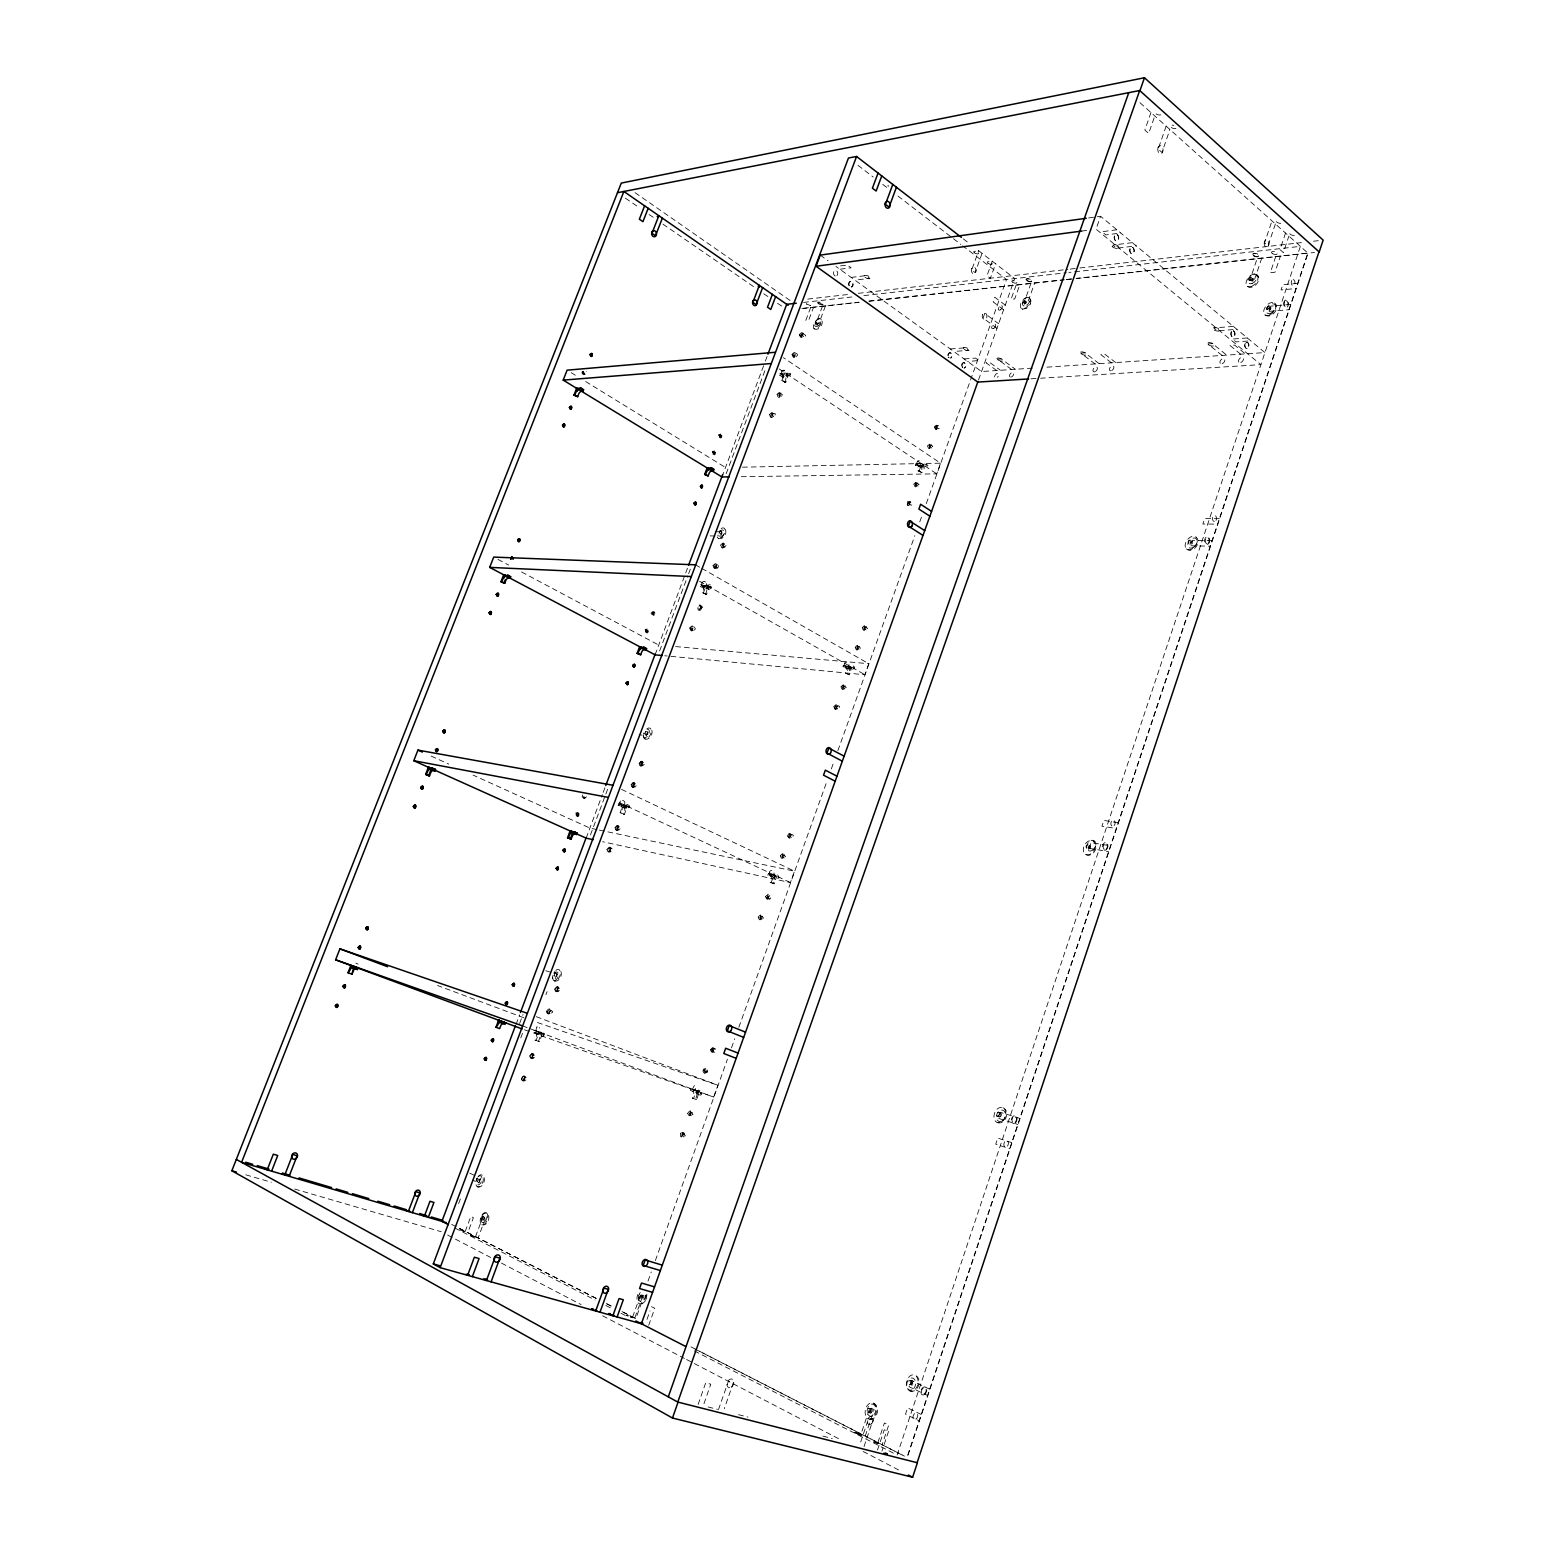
<?xml version="1.0" encoding="UTF-8"?>
<svg xmlns="http://www.w3.org/2000/svg" width="1555" height="1555" viewBox="0 0 1555 1555"><rect width="100%" height="100%" fill="white"/><g stroke="black" fill="none" stroke-linecap="round" stroke-linejoin="round"><path stroke-width="0.75" stroke-dasharray="5 3.75" d="M787.588 836.085C791.165 826.988 792.584 843.432 787.588 836.104M538.924 1033.997L533.346 1032.015L533.987 1030.265L542.54 1033.298L539.468 1041.695L538.477 1041.345L539.624 1038.196A3.713 2.099 -69.8 0 0 538.924 1033.997C541.49 1027.602 543.103 1038.74 538.924 1034.367C542.753 1027.68 541.956 1040.334 536.747 1033.22L537.389 1031.49L535.464 1030.79M696.115 1092.582C699.847 1084.515 706.398 1099.929 696.348 1093.359C699.361 1095.847 698.273 1086.79 696.174 1092.99M644.606 732.891C646.258 738.664 651.273 730.111 645.325 731.589M701.927 585.108C700.391 581.24 706.087 579.996 706.417 583.028C706.709 590.336 698.467 582.289 705.251 586.177M781.057 373.647C782.923 377.807 787.802 371.762 784.245 370.245C780.377 369.429 780.61 374.58 784.284 374.813M715.125 1048.964C711.101 1048.789 714.6 1055.165 715.883 1050.655C715.145 1044.882 707.311 1051.51 713.939 1052.249M1030.518 303.439L1030.946 300.426L1029.332 297.782A6.667 3.771 -53.8 0 0 1020.741 303.633A6.667 3.771 -53.8 0 0 1025.775 307.812A6.667 3.771 -53.8 0 0 1029.332 297.782M586.565 796.801L583.864 798.667L583.203 795.266M582.814 371.392C581.142 375.766 588.431 375.396 586.196 371.237M646.375 1299.086L646.899 1294.071M907.712 1455.188L1307.813 253.018L1076.196 278.384M907.984 1455.266L1308.008 253.193L1139.523 102.3M1089.083 848.408L1091.046 842.577L1110.523 845.823M1269.58 309.659L1270.027 308.337M912.008 1383.756L912.513 1382.181M897.118 1454.994L1300.369 246.351L1068.849 272.475M865.221 1436.12L874.124 1409.666L869.925 1407.605L861.042 1433.982M1261.766 258.052L1254.399 279.958L1249.792 280.405L1257.159 258.558M864.036 1446.578L873.035 1419.832L868.545 1418.646L860.284 1443.196M1275.372 223.959L1267.986 245.943L1264.545 242.91L1271.971 220.907M877.856 1442.593L884.426 1422.981L888.702 1425.119L882.113 1444.77M1275.741 256.517L1270.299 272.708L1274.983 272.242L1280.426 256.011M877.487 1449.999L884.251 1429.842L888.683 1430.989L881.938 1451.126M1285.519 233.056L1279.979 249.636L1283.341 252.61L1288.881 236.068M870.567 1411.765L871.092 1410.21M1251.833 281.066L1252.261 279.783M718.488 1409.588L728.343 1381.365L733.357 1382.706L724.3 1408.713M1166.172 126.149L1158.164 149.086L1161.954 152.429L1169.924 129.512M690.964 1088.733L690.381 1090.385L695.688 1092.271A3.499 2.196 -70.9 0 1 696.582 1096.314L695.532 1099.307L696.582 1099.677L699.361 1091.727L690.964 1088.733L695.338 1090.288L695.726 1085.973M767.84 875.232L768.403 873.638L776.82 876.145L774.118 883.823L770.153 882.288L771.163 879.411A3.402 2.138 -66 0 0 770.172 875.737L767.84 875.232L773.068 877.059A3.402 2.138 -66 0 1 774.06 880.713L773.049 883.59M693.413 1091.474L693.997 1089.822M769.511 874.027C768.131 870.275 773.204 869.264 773.846 871.927C775.44 878.07 765.488 871.966 772.543 875.154M842.888 666.784L843.432 665.248L851.848 667.27L849.244 674.715L845.376 673.101L846.367 670.302A3.343 2.08 -61.2 0 0 845.279 667.017L842.888 666.784L848.039 668.533A3.343 2.08 -61.2 0 1 849.127 671.818L848.155 674.598M699.361 1091.727L696.329 1090.638L693.53 1098.608L692.5 1098.238L693.549 1095.245A3.518 2.196 -70.9 0 0 692.655 1091.182M844.521 665.598C843.14 659.398 852.626 662.527 847.689 666.648C843.84 666.765 844.501 664.199 847.689 666.648M770.736 876.553L771.299 874.96L776.82 876.145M915.409 465.314L915.934 463.837C922.815 461.543 927.227 466.597 921.843 472.623L918.091 470.932L919.024 468.23A3.324 1.983 -57.1 0 0 917.858 465.275L915.409 465.314L920.482 466.986A3.324 1.983 -57.1 0 1 921.668 469.94L920.716 472.623M917.022 464.168C915.74 458.103 924.895 461.019 920.152 465.139C916.303 465.897 917.081 462.204 920.152 465.139M845.648 668.3L846.173 666.765L851.848 667.27M697.262 1092.835L697.728 1091.513M770.153 882.288L771.222 882.521L773.924 874.824M918.053 467.025L918.577 465.528L924.35 465.431M774.798 877.078L775.245 875.815M849.088 665.754L846.464 673.198L849.244 674.715M700.508 1094.001L700.975 1092.66M849.924 668.067L850.352 666.823M918.091 470.932L919.199 470.912L921.726 463.72M778.122 877.817L778.589 876.515M922.523 466.072L922.931 464.867M853.326 668.378L853.773 667.134M926.003 465.995L926.43 464.809M698.137 1404.418L705.678 1382.862L710.791 1384.203L703.249 1405.72M1150.972 112.543L1144.849 130.017L1148.679 133.419L1154.801 115.964M1046.943 367.155L1264.915 352.577L1100.59 216.281L1096.061 229.168L1260.891 364.647L1040.684 378.215M646.977 1319.398L650.009 1310.923M1016.192 284.954L1011.08 299.299L1014.735 298.929L1019.866 284.565M648.707 1325.307L654.772 1308.299L651.526 1306.667M1030.946 283.34L1023.948 303.011L1027.661 302.642L1034.678 282.932M1025.075 303.653L1025.484 302.506M632.613 1317.066L640.816 1294.188L644.023 1295.782L635.82 1318.698L621.534 1311.39M641.224 1297.55L641.71 1296.209M536.261 1016.678L717.885 1085.254L713.648 1097.072L533.559 1033.025M621.534 789.376L794.508 871.169L790.426 882.599L602.601 841.722M701.791 568.391L868.759 663.713L864.813 674.753L664.724 655.763M741.269 476.705L936.732 473.847L940.542 463.176L783.39 357.669M634.907 1317.707L643.09 1294.849M648.007 1281.126L651.292 1271.971M655.374 1260.541L727.41 1059.305M731.491 1047.876L734.776 1038.721M738.858 1027.291L827.26 780.318M831.342 768.889L833.81 762.028M837.892 750.599L914.845 535.639M919.744 521.916L922.212 515.055M926.294 503.626L1006.513 279.511L962.72 245.846M978.523 379.984L1014.754 278.578L976.637 249.15M982.08 253.348L975.121 272.63L971.7 270.026L978.659 250.724M992.226 261.182L986.997 275.74L990.36 278.306L995.589 263.786M623.322 805.354C628.725 800.883 618.307 797.423 620.076 804.246C623.555 806.093 623.769 804.829 620.056 804.091M540.188 1034.444L540.712 1033.045M624.119 804.771L621.164 812.876L620.134 812.682L621.242 809.63A3.615 2.041 -65.5 0 0 620.426 805.859L618.171 805.432L618.793 803.76L627.365 806.248L624.41 814.334L623.38 814.14L624.488 811.107A3.596 2.06 -65.6 0 0 623.672 807.337L618.171 805.432M700.197 586.352L703.268 588.043L703.871 586.429L709.372 586.702L706.534 594.515L702.374 592.766L703.443 589.831A3.538 1.983 -61.5 0 0 702.51 586.468L700.197 586.352L700.78 584.719L709.372 586.702M623.963 807.239C636.112 806.404 613.817 802.341 627.715 808.814C629.503 809.28 630.553 806.52 629.095 805.529C623.574 801.039 624.916 810.835 620.678 805.957M625.129 807.201L625.615 805.84M702.374 592.766L703.443 592.824L706.3 585.01M779.308 375.008L782.243 376.913L782.806 375.358L788.482 374.949L785.742 382.472L781.699 380.645L782.729 377.826A3.518 1.905 -58 0 0 781.699 374.833L779.308 375.008L779.871 373.453L785.547 373.025L788.482 374.949M543.298 1035.552L543.803 1034.153M707.233 587.479L707.719 586.177M781.699 380.645L785.547 373.025M705.465 594.457L706.534 591.522A3.538 1.983 -61.5 0 0 705.601 588.159L703.268 588.043M628.337 807.823L628.842 806.462M786.441 375.552L786.908 374.308M784.653 382.549L785.683 379.731A3.499 1.905 -58 0 0 784.634 376.738L782.243 376.913M710.557 587.654L711.043 586.352M789.862 375.319L790.329 374.055M542.54 1033.298L539.138 1032.092L536.067 1040.489L535.075 1040.12L536.222 1036.971A3.713 2.099 -69.8 0 0 535.523 1032.773L533.346 1032.015M533.987 1030.265L538.594 1031.917L539.585 1027.563M621.417 806.889L622.019 805.218L627.365 806.248M647.133 734.077L647.56 732.969M465.237 1231.385L470.835 1216.418L473.4 1217.701L467.802 1232.707M810.641 307.482L805.82 320.349L808.755 320.058L813.576 307.151M475.519 1236.653L483.158 1216.166L485.763 1217.448L478.124 1237.974M822.478 306.18L815.889 323.809C812.585 318.853 823.042 326.55 814.898 323.926M483.78 1219.314L484.227 1218.109M817.23 324.373L817.619 323.323M825.452 305.849L818.863 323.518L815.889 323.809L816.647 321.555M516.105 1024.453L519.564 1014.793M586.157 838.145L602.349 794.624M603.204 792.35L604.914 787.802M655.083 654.849L687.699 567.633M721.967 476.977L764.516 363.345M765.371 361.071L767.082 356.523M519.603 1023.501L523.024 1014.424M590.453 834.938L608.394 787.238M659.612 650.923L687.776 575.953M688.632 573.678L690.323 569.149M726.185 473.731L765.449 369.215M458.628 1203.609L461.174 1196.786M520.77 1037.924L523.335 1031.12M545.941 994.675L547.088 991.624M720.917 533.734L721.326 532.665M480.573 1178.262L478.804 1183.005L472.312 1179.934M555.213 978.795L556.923 974.207M647.813 731.317L646.161 735.729L639.183 734.718M1022.529 309.134L1026.747 308.318L1029.915 304.761M1029.896 304.819L1030.576 303.322M680.507 1133.342C679.205 1143.255 688.943 1129.008 680.526 1133.323M701.344 609.268C699.264 595.351 693.938 617.607 703.035 607.986C697.204 599.608 697.048 616.11 701.888 605.964M584.291 796.801L582.134 797.229L582.717 794.935M652.361 612.106C653.586 621.767 657.629 606.683 651.02 613.156C655.802 620.115 656.016 606.45 651.992 614.847M554.027 973.858C557.895 970.106 558.731 979.728 553.93 975.801M1024.298 302.428L1024.084 300.368L1022.335 302.661L1024.492 304.508L1026.494 302.564L1024.59 300.504M1024.551 302.467L1024.259 304.411M1268.822 308.318L1269.249 310.631L1271.349 308.434L1267.811 306.238L1266.548 308.531L1268.608 310.495M1269.035 308.279L1269.269 306.082M645.655 1300.66L642.371 1303.809L639.047 1303.615M907.809 501.76C904.718 510.837 915.487 501.449 907.867 501.721M582.289 371.295C580.52 377.826 588.179 369.76 585.71 373.181C582.989 374.833 582.328 369.099 584.641 374.016M471.301 1235.856L470.271 1235.156M719.149 531.266C723.503 529.147 722.103 537.447 718.702 533.501M719.129 533.501L720.101 530.916M786.947 376.66C787.199 368.263 785.314 381.325 787.433 373.492C780.085 379.09 799.387 373.492 786.422 373.2M850.216 669.117C852.237 661.322 845.376 672.829 854.356 668.514C855.853 664.937 847.65 664.452 848.991 668.261C850.546 671.138 852.898 665.832 850.06 665.793M715.106 564.368C712.948 572.532 718.702 560.733 713.881 566.759C715.125 570.005 718.352 565.243 715.475 564.387C718.507 562.21 720.179 570.024 714.97 567.886M717.03 564.446L715.728 566.389L717.244 567.983M910.88 502.11C907.401 503.665 912.688 507.61 912.124 503.198C909.228 498.455 904.874 507.066 911.055 505.414M909.053 505.414L909.792 502.518L907.731 503.898L908.431 505.258L909.889 504.831L908.878 502.11M723.036 547.282C725.135 535.464 717.166 554.144 726.243 545.397C718.391 540.246 725.427 551.636 722.803 543.745M915.934 486.229C917.178 478.337 912.649 490.486 919.083 484.441C912.046 479.348 917.8 490.466 915.778 482.925M724.727 543.803L723.444 545.727L724.96 547.321M917.78 482.905L916.634 484.694L917.955 486.229M929.657 448.073C930.881 440.221 926.391 452.272 932.806 446.246C925.808 441.115 931.484 452.35 929.482 444.769M931.503 444.691L930.376 446.46L931.678 448.015M938.326 425.681C934.905 427.159 940.095 431.202 939.55 426.809C936.693 422.027 932.3 430.813 938.501 429.005M936.479 429.083C936.207 421.735 936.713 433.087 936.304 425.759M712.948 454.196L713.939 452.252L712.462 451.339L712.637 454.177L715.592 452.602L712.754 451.261M714.523 454.157C716.33 447.49 711.335 457.947 714.328 451.222M719.304 437.363L720.295 435.439L718.818 434.506L718.993 437.344L721.948 435.769L719.11 434.448M720.879 437.305C722.686 430.657 717.71 441.095 720.684 434.37M771.572 413.3C767.256 424.126 782.865 409.354 770.328 414.699C772.835 419.986 773.535 408.81 771.785 416.837M773.535 413.202L772.271 415.068L773.749 416.74M779.288 396.719C780.766 388.458 775.556 400.976 782.515 394.756C774.876 389.45 781.504 401.248 779.074 393.201M781.057 393.085L779.794 394.931L781.251 396.603M796.218 356.562C800.514 354.268 792.914 350.633 792.797 355.007C795.927 359.263 794.294 355.143 796.005 353.043M794.041 353.199C792.098 364.123 797.676 346.454 794.236 356.717M801.68 336.813C803.741 328.824 798.259 340.176 802.847 334.558C791.378 336.133 814.606 337.94 801.466 333.295M803.449 333.12L802.225 334.928L803.663 336.638M583.125 374.133L583.553 371.217M1088.617 217.953L1100.59 216.281M1081.716 231.073L1091.28 229.79M840.536 265.905L847.3 265.03L851.11 267.79L839.836 269.248M1116.84 229.771L1101.99 231.714L1105.897 234.922L1120.747 232.997M851.168 277.431L866.096 275.585L869.867 278.326L854.92 280.133M1132.39 242.638L1112.797 245.068L1116.646 248.236L1136.238 245.846M1251.483 280.483L1252.611 280.347M807.745 299.104L848.7 294.42M858.321 293.331L1067.857 269.345M1070.268 269.073L1077.498 268.238M1079.889 267.965L1301.457 242.599M1313.509 241.219L1318.329 240.675M707.389 588.606C711.665 587.304 705.601 582.503 706.145 587.44C710.11 593.252 715.572 583.086 707.564 585.049M803.585 302.409L851.81 296.966M863.88 295.606L1066.438 272.747M803.546 308.259L859.04 302.175M868.701 301.126L1064.125 279.706M1066.536 279.453L1073.766 278.656M801.894 308.59L859.643 302.273M869.264 301.223L1064.164 279.881M1066.575 279.628L1073.786 278.831M1076.196 278.578L1314.539 252.474M1269.23 309.056L1270.377 308.94M1297.745 283.263L1282.797 284.701L1281.048 289.949L1295.976 288.53M1290.708 304.391L1270.474 306.16L1268.725 311.408L1288.94 309.698M760.045 919.141C763.058 911.424 755.672 922.698 763.524 918.014C757.207 911.502 761.289 923.748 760.531 915.759M762.436 916.225L760.881 917.8L761.95 919.608M950.299 348.981L965.422 347.776L968.882 350.303L953.759 351.488M1233.348 326.394L1213.755 327.95L1217.273 330.826L1236.866 329.291M922.64 467.122C924.486 459.464 920.094 470.699 923.748 464.556C913.368 469.144 938.034 466.15 922.815 463.818M767.917 895.233C764.341 902.522 771.902 892.492 766.343 897.235C773.263 903.941 770.93 889.343 767.431 898.596M769.822 895.661L768.267 897.235L769.336 899.043M964.1 358.933L975.549 358.097L978.97 360.585L967.521 361.421M1247.304 337.96L1232.435 339.068L1235.895 341.906L1250.764 340.837M1032.403 368.127L981.535 371.528L835.968 266.449M782.107 857.738C785.081 850.099 777.772 861.198 785.586 856.572C779.347 850.06 783.312 862.364 782.593 854.356M1031.004 378.798L1038.274 378.351M784.517 854.745L782.981 856.3L784.031 858.127M611.348 848.291C606.975 849.069 612.203 854.667 612.573 849.769C610.551 844.268 604.176 852.004 610.823 851.868M608.977 851.46C612.962 851.052 608.919 845.181 607.772 849.516C607.694 853.948 613.214 849.166 609.502 847.883M789.901 834.024C783.759 843.374 801.369 832.664 788.482 835.113C789.784 840.594 792.642 830.137 789.415 837.387M791.825 834.394L790.29 835.929L791.34 837.776M617.063 829.845C621.845 818.61 609.482 835.229 620.639 828.601C611.679 819.174 619.007 838.242 617.588 826.269M619.434 826.657L617.704 828.271L618.909 830.234M576.186 815.636C579.84 815.034 575.467 810.33 575.156 814.412C576.808 818.941 582.114 812.526 576.613 812.662M577.683 815.947C581.006 809.689 573.523 819.057 578.11 812.973M584.408 798.045C581.201 796.588 589.267 798.454 582.931 797.773M633.138 786.849C637.88 775.673 625.577 792.175 636.714 785.567C627.831 776.159 635.043 795.227 633.643 783.273M635.509 783.603L633.799 785.217L635.004 787.18M641.126 765.449C645.85 754.311 633.585 770.755 644.703 764.166C635.878 754.758 643.012 773.846 641.651 761.892M643.517 762.203L641.807 763.777L642.993 765.76M742.435 467.18L940.542 463.176M836.143 705.406C830.078 714.678 847.611 703.774 834.743 706.437C836.007 711.918 838.825 701.616 835.657 708.73M838.106 705.62L836.59 707.078L837.62 708.944M842.791 688.884C845.648 681.479 838.573 692.111 846.25 687.64C840.205 681.071 843.879 693.588 843.276 685.561M845.24 685.755L843.743 687.213L844.754 689.079M1190.663 543.025L1191.791 543.025M1219.392 518.67L1204.697 518.554L1202.87 523.996L1217.565 524.152M856.98 649.387C859.818 642.04 852.781 652.575 860.44 648.124C854.434 641.554 858.049 654.13 857.466 646.083M859.429 646.239L857.952 647.658L858.963 649.562M715.281 531.713L722.472 531.849L720.859 536.106L708.905 535.872M1212.084 540.654L1192.16 540.304L1190.333 545.766L1210.237 546.174M693.588 630.339C698.389 629.095 691.606 623.866 690.537 628.142C692.908 633.118 691.761 628.337 694.094 626.821M645.442 632.185L646.861 630.553L645.247 629.347L645.15 632.069L648.377 631.077L645.869 629.25M646.977 632.302C650.184 626.237 642.954 635.218 647.405 629.386M864.036 629.736C866.874 622.447 859.837 632.904 867.496 628.473C861.528 621.883 865.085 634.498 864.522 626.432M692.189 626.684C688.087 636.481 697.281 621.203 691.683 630.183M866.485 626.568L865.008 627.987L866.018 629.892M653.955 612.029C652.983 618.462 654.383 608.51 653.528 614.944M699.458 609.346C703.249 609.171 699.458 603.165 698.312 607.325C698.176 611.718 703.521 607.344 699.964 605.847M697.048 1093.865L698.817 1092.446L697.942 1090.483M542.773 1036.505L544.658 1033.783L540.926 1031.956M557.098 973.78L556.01 976.657M554.124 975.918L555.193 973.041M675.648 646.588L868.759 663.713M774.604 878.089C778.083 870.897 769.725 880.946 779.191 877.856C773.302 864.114 773.515 887.225 775.459 874.804M624.916 808.27L626.782 806.948L625.829 804.771M1118.22 822.673L1103.836 820.457L1101.931 826.191L1116.296 828.465M1088.753 847.611L1089.861 847.786M1089.122 848.33L1108.579 851.615M681.634 1136.297C686.222 1129.222 676.561 1138.785 685.366 1135.811C680.507 1127.841 681.868 1141.331 682.839 1132.973M684.686 1133.692L682.82 1134.897L683.5 1137.016M627.131 1315.588L628.55 1315.938M689.293 1115.032C693.86 1107.996 684.219 1117.481 693.005 1114.527C688.165 1106.577 689.506 1120.067 690.478 1111.708M523.063 1080.278C530.333 1069.995 514.239 1084.01 526.912 1079.714C520.089 1068.324 523.121 1089.2 524.365 1076.779M692.344 1112.408L690.478 1113.594L691.139 1115.713M526.154 1077.46L524.054 1078.704L524.832 1080.978M531.441 1057.847C538.71 1047.623 522.635 1061.521 535.289 1057.264C528.506 1045.912 531.499 1066.749 532.743 1054.348M534.531 1055.009L532.451 1056.234L533.229 1058.508M707.564 1070.034C702.996 1076.993 712.598 1067.702 703.851 1070.559C713.551 1077.285 697.826 1061.89 706.378 1073.339M704.493 1072.697L706.339 1071.531L705.678 1069.412M713.24 1048.362C707.661 1057.07 718.896 1044.027 712.054 1051.647M478.182 1178.768C474.314 1179.604 478.979 1184.735 480.359 1181.236C480.165 1176.999 478.376 1180.012 477.074 1181.742M480.145 1179.39L479.037 1182.364M549.42 1009.739C540.304 1018.02 562.133 1010.75 547.574 1010.517C547.379 1018.817 553.969 1004.724 548.118 1013.219M551.209 1010.342L549.168 1011.547L549.926 1013.821M597.003 829.573L589.948 828.096L473.07 775.09M599.355 830.078L794.508 871.169M556.418 991.021C563.629 980.952 547.632 994.539 560.267 990.418C553.561 979.145 556.457 999.865 557.72 987.561M559.508 988.125L557.468 989.31L558.226 991.604M355.784 963.109L358.136 964.119M721.831 531.927L720.412 534.492M860.343 1434.857L862.014 1435.226L859.798 1434.06M482.555 1216.593C478.648 1217.41 483.352 1222.638 484.771 1219.101C484.577 1214.766 482.769 1217.915 481.428 1219.606M484.557 1217.196L483.43 1220.228M639.96 1294.576C635.529 1295.296 640.796 1301.302 642.429 1297.375C641.904 1292.38 640.485 1296.287 638.755 1297.958M642.06 1295.198L640.505 1296.404L640.854 1298.561M627.967 1315.763L626.529 1315.336L627.481 1315.996M631.155 1317.396L632.807 1317.824L631.155 1316.929M708.108 1406.964L717.477 1409.335M738.567 1414.7L747.936 1417.072M822.906 1436.12L832.275 1438.511M473.672 1236.672L475.325 1237.061L474.353 1236.594M869.614 1419.151C878.264 1420.415 880.927 1404.107 872.025 1402.843M868.312 1412.426L870.528 1413.029M868.915 1408.344L871.13 1408.947M873.444 1403.232A8.261 5.598 -78.5 0 1 873.949 1417.072A8.261 5.598 -78.5 0 1 865.124 1412.679A8.261 5.598 -78.5 0 1 873.444 1403.232L873.988 1403.388M909.636 1390.792C918.383 1394.271 923.067 1378.177 914.865 1375.164A8.3 5.734 -78.1 0 0 906.409 1384.747A8.3 5.734 -78.1 0 0 915.545 1389.043A8.3 5.734 -78.1 0 0 914.865 1375.164M856.805 1432.913L854.628 1432.291L856.688 1433.535M860.867 1435.129L858.963 1434.449M909.403 1384.28L911.599 1384.922M245.807 1174.822L271.406 1182.267M294.653 1189.05L441.192 1231.716M910.725 1380.373A2.08 1.438 -78 0 1 910.88 1383.853A2.08 1.438 -78 0 1 908.606 1382.764A2.08 1.438 -78 0 1 910.725 1380.373L912.921 1381.015A2.08 1.438 -78.1 0 1 913.077 1384.494A2.08 1.438 -78.1 0 1 910.802 1383.406A2.08 1.438 -78.1 0 1 912.921 1381.015M481.758 1224.737C487.765 1226.856 491.808 1215.155 486.249 1212.686A6.453 3.479 -72.2 0 0 480.165 1220.383A6.453 3.479 -72.2 0 0 485.588 1223.085A6.453 3.479 -72.2 0 0 486.249 1212.686M630.553 1317.221L631.544 1317.61M545.727 970.728L552.453 972.808M1019.808 1118.375L1000.779 1112.447L998.777 1118.453L1017.786 1124.44M999.36 1114.857L1000.429 1115.188M470.757 1235.195L472.234 1235.739M477.385 1186.815C483.275 1188.836 487.298 1177.368 481.817 1174.939M1011.722 1142.653L997.727 1138.104L995.725 1144.15L1009.7 1148.737M856.436 1432.68L860.965 1434.487M860.071 1434.896L857.194 1433.846M471.457 1235.409L473.711 1236.225M523.802 1017.767L437.519 985.501M537.486 1022.529L717.885 1085.254M1088.286 844.968C1083.116 844.715 1087.936 852.373 1090.502 848.369C1090.269 842.791 1089.044 847.203 1086.42 848.33M1090.249 846.017L1088.131 847.028L1088.383 849.38M694.366 1085.468L692.403 1089.239M524.443 1029.779L531.285 1032.209M535.075 1040.12L539.468 1041.695M692.5 1098.238L696.582 1099.677M696.99 1091.999L698.001 1092.349M700.236 1093.146L701.247 1093.515M535.872 1030.946L536.65 1026.883L539.332 1027.447M539.877 1033.55L541.023 1033.939M542.987 1034.639L544.114 1035.047M472.545 1236.381L471.048 1235.797M522.441 1025.853L713.862 1097.15M648.066 732.211L646.627 734.815M644.839 733.941L646.258 731.336M554.416 980.952C560.053 982.741 564.348 971.758 558.692 969.484M472.856 1235.953L474.333 1236.497M997.396 1122.535C1005.677 1125.509 1010.867 1110.212 1002.411 1107.529M997.183 1116.062L999.262 1116.898M998.446 1112.311L1000.526 1113.147M1251.503 277.509C1246.644 276.848 1250.045 284.623 1253 281.086C1254.749 276.654 1249.598 277.82 1250.861 281.902M1253.213 278.948L1249.151 280.483M630.553 1316.677L631.544 1317.007M1270.999 307.501L1266.859 309.076M623.711 800.806L622.564 800.436M856.3 1433.457L857.408 1433.846M771.222 882.521L774.118 883.823M620.134 812.682L624.41 814.334M628.045 806.889L629.134 807.375M621.086 804.479L622.175 804.965M624.838 806.268L625.907 806.773M618.793 803.76L622.019 805.218M768.403 873.638L771.299 874.96M770.444 875.834L773.321 877.137M431.182 756.099L448.812 764.108M619.201 802.516L790.64 882.637M469.766 1173.189L476.238 1176.221M929.696 1389.159L911.152 1380.432L909.053 1386.691L927.596 1395.476M911.735 1382.725L912.785 1383.211M921.26 1414.486L907.615 1407.878L905.515 1414.175L919.141 1420.842M644.489 738.722C649.757 741.58 655.063 731.297 650.204 728.304M1026.281 301.748L1022.568 303.147M870.314 1410.735L871.325 1411.24M1021.654 308.687L1022.782 309.251M451.669 1224.388L596.129 1298.328M606.917 1303.848L611.232 1306.064M622 1311.565L634.945 1318.193M691.003 1346.883L697.476 1350.207M699.633 1351.295L904.466 1456.141M459.366 1228.372L597.742 1299.222M606.392 1303.634L612.884 1306.958M695.046 1349.021L904.796 1456.374M454.838 1228.003L595.079 1299.98M605.867 1305.5L612.34 1308.824M620.97 1313.256L625.285 1315.472M694.327 1350.906L894.961 1453.886M447.665 1235.078L490.7 1257.49M501.468 1263.107L581.123 1304.587M602.64 1315.802L684.433 1358.409M686.591 1359.517L841.566 1440.241M863.103 1451.456L901.842 1471.652M1085.565 854.395C1092.971 858.749 1100.629 845.045 1093.068 840.983A7.678 5.462 -61.4 0 0 1083.349 848.719A7.678 5.462 -61.4 0 0 1091.571 853.403A7.678 5.462 -61.4 0 0 1093.068 840.983M498.008 559.392L508.718 565.106M521.586 571.968L658.756 645.092M703.443 592.824L706.534 594.515M843.432 665.248L846.173 666.765M845.803 667.173L848.564 668.689M710.285 586.721L711.315 587.285M706.961 586.546L707.992 587.11M703.074 585.36L704.104 585.924M700.78 584.719L703.871 586.429M703.016 586.604L706.106 588.295M704.493 581.473L705.523 582.037M854.939 1432.777L856.066 1433.224M699.497 581.259L865.027 674.773M695.532 564.815L699.711 567.206M718.313 538.36C723.386 540.829 728.887 530.974 723.93 528.059M1190.605 540.285C1185.688 539.274 1189.031 547.302 1192.16 543.881C1193.113 538.497 1190.741 542.54 1188.195 543.239M1192.432 541.548L1190.275 542.17L1190.022 544.503M818.299 322.663L816.725 325.131M571.229 372.695L575.35 375.221M585.632 381.539L725.524 467.511M919.199 470.912L921.843 472.623M779.871 373.453L785.392 376.932M915.934 463.837L921.26 467.2M782.806 380.567L785.742 382.472M783.526 370.226L784.517 370.868M789.61 374.366L790.581 375.008M786.189 374.619L787.16 375.241M782.165 373.997L783.137 374.619M779.172 368.924L936.732 473.847M813.945 328.572C818.63 332.051 825.044 322.663 820.904 319.125A5.89 3.032 -57 0 0 813.809 324.315A5.89 3.032 -57 0 0 817.561 328.124A5.89 3.032 -57 0 0 820.904 319.125M1186.407 548.915C1192.782 554.241 1202.326 542.248 1196.048 537.116A7.62 5.093 -53.2 0 0 1185.551 543.025A7.62 5.093 -53.2 0 0 1192.121 548.954A7.62 5.093 -53.2 0 0 1196.048 537.116M625.382 198.185L639.397 207.709M649.096 214.571L653.236 217.272M662.935 224.134L754.039 286.936M763.738 293.778L767.878 296.5M777.578 303.342L781.718 306.063M635.081 192.684L790.892 301.048M820.224 255.098L828.096 260.774M996.697 370.518L986.084 362.801L989.796 362.529L1000.409 370.265M1011.625 369.526L997.571 359.224L1001.342 358.952L1015.396 369.274M996.969 328.358L983.09 318.017L984.762 313.352L998.621 323.712M1003.597 309.795L993.159 301.903L994.811 297.238L1005.249 305.149M1099.152 363.656L1085.001 352.868L1080.919 353.179L1095.05 363.928M857.991 165.316L873.23 177.037M882.754 184.345L888.449 188.738M897.974 196.066L960.815 244.368M1111.514 362.84L1100.823 354.618L1104.983 354.326L1115.674 362.548M963.303 238.848L969.018 243.28M1222.075 355.434L1207.905 343.947L1212.531 343.616L1226.681 355.123M1265.012 314.985C1271.251 319.553 1280.892 308.026 1274.595 303.011M1247.343 286.334C1253.447 290.785 1262.893 279.395 1256.751 274.496M1240.657 354.19L1229.947 345.424L1234.631 345.093L1245.341 353.879M1294.324 235.427A3.032 1.361 15.1 0 1 1289.873 233.814A3.032 1.361 15.1 0 1 1292.399 232.472M1280.815 223.298A3.052 1.38 15.3 0 1 1276.325 221.646A3.052 1.38 15.3 0 1 1278.851 220.285M1160.808 114.798A3.188 1.574 17.2 0 1 1156.181 113.923A3.188 1.574 17.2 0 1 1156.434 111.552M1175.949 128.404A3.168 1.536 16.9 0 1 1170.662 126.849A3.168 1.536 16.9 0 1 1173.889 125.372M994.636 376.99A2.682 1.594 -54.1 0 1 996.288 373.841A2.682 1.594 -54.1 0 1 998.621 374.094A2.682 1.594 -54.1 0 1 997.377 377.301M1010.322 377.088A2.702 1.613 -53.9 0 1 1010.556 373.492A2.702 1.613 -53.9 0 1 1013.646 373.297A2.702 1.613 -53.9 0 1 1011.294 377.029M554.066 973.469A4.587 2.605 -68 0 1 558.342 974.13A4.587 2.605 -68 0 1 554.746 980.602A4.587 2.605 -68 0 1 552.919 975.51M719.401 531.927A4.393 2.43 -59.9 0 1 723.891 531.169A4.393 2.43 -59.9 0 1 720.995 537.447A4.393 2.43 -59.9 0 1 718.002 534.939M643.381 736.079A4.471 2.527 -63.5 0 0 647.036 736.623A4.471 2.527 -63.5 0 0 649.232 730.772A4.471 2.527 -63.5 0 0 645.578 730.247A5.948 3.227 -63.8 0 1 651.234 730.306A5.948 3.227 -63.8 0 1 646.55 738.858A5.948 3.227 -63.8 0 1 644.023 733.085M643.42 734.135A4.471 2.527 -63.5 0 1 643.731 733.066M478.532 1176.396A4.762 2.644 -71.6 0 1 481.914 1177.99A4.762 2.644 -71.6 0 1 479.562 1184.269A4.762 2.644 -71.6 0 1 476.18 1182.675M476.296 1180.381A4.762 2.644 -71.6 0 1 477.152 1178.087M645.442 1295.101A5.384 3.324 -74.5 0 1 642.487 1301.146A5.384 3.324 -74.5 0 1 638.619 1299.241A5.384 3.324 -74.5 0 1 640.232 1292.516M888.313 186.464A2.721 1.147 20.8 0 1 888.313 185.259M962.642 367.447A2.663 1.905 88 0 1 962.098 366.28M962.001 365.6A2.663 1.905 88 0 1 963.789 362.82A2.663 1.905 88 0 1 965.811 365.367A2.663 1.905 88 0 1 964.042 368.146M948.842 357.533A2.682 1.924 87.7 0 1 948.511 356.989M948.181 355.667A2.682 1.924 87.7 0 1 949.813 352.907A2.682 1.924 87.7 0 1 951.99 354.987A2.682 1.924 87.7 0 1 950.727 358.117M835.229 275.974A2.818 2.099 84.5 0 1 833.81 271.659A2.818 2.099 84.5 0 1 837.27 271.581A2.818 2.099 84.5 0 1 836.318 275.954M849.283 285.751A2.799 2.08 84.9 0 1 850.138 281.688A2.799 2.08 84.9 0 1 853.034 283.768A2.799 2.08 84.9 0 1 851.149 287.092M478.046 1176.649A6.337 3.382 -71.5 0 1 483.177 1176.863A6.337 3.382 -71.5 0 1 480.534 1185.824A6.337 3.382 -71.5 0 1 475.869 1184.016M476.063 1180.984A6.337 3.382 -71.5 0 1 477.21 1177.932M721.131 528.603A5.87 3.11 -60.4 0 1 725.077 530.158A5.87 3.11 -60.4 0 1 721.792 537.291A5.87 3.11 -60.4 0 1 717.283 536.961M646.025 1295.198A7.172 4.276 -74.3 0 1 639.591 1303.809A7.172 4.276 -74.3 0 1 638.366 1293.274M555.815 970.476A6.123 3.343 -68.1 0 1 560.403 972.75A6.123 3.343 -68.1 0 1 555.971 980.836A6.123 3.343 -68.1 0 1 552.919 975.743M554.027 972.789A6.123 3.343 -68.1 0 1 554.863 971.506M962.428 367.291A2.663 1.905 88 0 1 962.098 366.747M961.787 365.444A2.663 1.905 88 0 1 963.4 362.684A2.663 1.905 88 0 1 965.558 364.745A2.663 1.905 88 0 1 964.314 367.874M949.036 357.767A2.682 1.924 87.7 0 1 948.628 357.378M947.967 355.512A2.682 1.924 87.7 0 1 949.6 352.752A2.682 1.924 87.7 0 1 951.777 354.832A2.682 1.924 87.7 0 1 950.513 357.961M849.03 285.576A2.799 2.08 84.9 0 1 849.749 281.611A2.799 2.08 84.9 0 1 852.665 283.127A2.799 2.08 84.9 0 1 851.46 286.82M521.314 1078.431C524.89 1087.548 527.845 1069.587 521.314 1078.431M529.711 1055.981C533.268 1065.156 536.086 1047.118 529.711 1055.981M546.408 1011.333C549.829 1020.488 552.939 1002.664 546.408 1011.333M554.707 989.116C558.09 998.291 561.219 980.505 554.707 989.116M576.05 814.256C579.043 822.206 581.162 807.22 576.05 814.256M606.936 849.419C610.182 858.71 613.35 841.138 606.936 849.419M615.022 827.785C618.229 837.095 621.417 819.563 615.022 827.785M631.116 784.77C634.265 794.08 637.492 776.645 631.116 784.77M639.124 763.369C642.215 772.718 645.481 755.264 639.124 763.369M645.403 630.514C648.241 638.58 650.476 623.963 645.403 630.514M689.72 628.045C692.869 637.492 695.707 620.29 689.72 628.045M712.715 452.252C715.319 460.416 717.71 446.071 712.715 452.252M687.718 1113.302C690.809 1121.796 693.666 1104.983 687.718 1113.283M713.045 565.709C715.922 575.195 719.246 558.07 713.045 565.709M719.071 435.4C721.714 443.583 724.047 429.258 719.071 435.4M720.743 545.066C723.736 554.61 726.71 537.427 720.743 545.066M702.957 1070.948C706.048 1079.5 708.711 1062.668 702.957 1070.929M710.518 1049.858C713.59 1058.508 716.272 1041.617 710.518 1049.858M769.55 414.563C772.31 424.146 775.634 407.216 769.55 414.544M777.072 394.445C779.813 404.047 783.137 387.156 777.072 394.426M758.218 917.236C761.134 925.983 763.874 909.267 758.218 917.236M765.604 896.691C768.423 905.399 771.397 888.838 765.604 896.691M792.039 354.423C794.877 364.045 797.832 347.193 792.039 354.404M799.484 334.519C802.225 344.18 805.49 327.328 799.503 334.5M780.299 855.814C783.079 864.522 786.072 848.039 780.299 855.814M833.908 706.748C836.687 715.592 839.331 699.225 833.908 706.748M841.041 686.882C843.685 695.707 846.678 679.477 841.041 686.882M855.231 647.385C858.088 656.249 860.42 639.999 855.231 647.385M862.306 627.734C865.008 636.598 867.69 620.387 862.306 627.734M913.932 484.149C916.245 492.974 919.53 477.21 913.932 484.149M927.655 445.955C929.929 454.799 933.233 439.093 927.655 445.955M934.497 426.964C936.888 435.789 939.823 420.142 934.497 426.964M706.145 586.293C707.331 592.999 710.81 581.939 706.145 586.293M806.384 303.905L810.622 305.694L806.384 303.905M818.202 302.584L822.478 304.372L818.397 302.428M464.44 1231.579L459.736 1229.908L464.44 1231.579M878.128 1443.584L872.044 1441.271L878.128 1443.584M1245.341 343.208A3.052 1.963 89.6 0 0 1246.371 348.262A3.052 1.963 89.6 0 0 1248.646 344.394A3.052 1.963 89.6 0 0 1245.341 343.208A3.052 1.963 89.7 0 0 1246.585 348.456A3.052 1.963 89.7 0 0 1248.879 344.569A3.052 1.963 89.7 0 0 1245.555 343.383M1231.366 331.662A3.071 1.983 89.4 0 0 1232.396 336.774A3.071 1.983 89.4 0 0 1234.728 332.867A3.071 1.983 89.4 0 0 1231.366 331.662M1114.371 235.952A3.265 2.196 86.8 0 0 1116.432 240.85A3.265 2.196 86.8 0 0 1118.162 235.913A3.265 2.196 86.8 0 0 1114.371 235.952M1129.921 248.8A3.246 2.158 87.1 0 0 1131.962 253.64A3.246 2.158 87.1 0 0 1133.673 248.742A3.246 2.158 87.1 0 0 1129.921 248.8M1007.387 1146.113A3.227 2.196 -74.5 0 0 1007.154 1140.826A3.227 2.196 -74.5 0 0 1003.85 1144.694A3.227 2.196 -74.5 0 0 1007.387 1146.113M1015.804 1122.341A4.004 2.741 -75 0 0 1015.512 1115.751A4.004 2.741 -75 0 0 1011.411 1120.533A4.004 2.741 -75 0 0 1015.804 1122.341M1215.971 520.478A3.032 1.983 -87.4 0 0 1214.941 515.521A3.032 1.983 -87.4 0 0 1212.608 519.525A3.032 1.983 -87.4 0 0 1215.971 520.478M1209.013 542.987A3.81 2.488 -87 0 0 1207.71 536.805A3.81 2.488 -87 0 0 1204.775 541.859A3.81 2.488 -87 0 0 1209.013 542.987M1114.158 825.55A3.11 2.099 -81.5 0 0 1113.963 820.282A3.11 2.099 -81.5 0 0 1110.873 823.683A3.11 2.099 -81.5 0 0 1114.158 825.55M1106.732 849.322A3.888 2.644 -81 0 0 1106.48 842.732A3.888 2.644 -81 0 0 1102.592 847.028A3.888 2.644 -81 0 0 1106.732 849.322M1291.738 280.522A3.013 1.885 88.9 0 0 1292.691 285.556A3.013 1.885 88.9 0 0 1294.907 281.785A3.013 1.885 88.9 0 0 1291.738 280.522M1284.313 301.204A3.771 2.371 89.2 0 0 1285.538 307.462A3.771 2.371 89.2 0 0 1288.317 302.72A3.771 2.371 89.2 0 0 1284.313 301.204M916.128 1419.015A3.363 2.235 -69 0 0 916.925 1413.417A3.363 2.235 -69 0 0 912.979 1416.605A3.363 2.235 -69 0 0 916.128 1419.015M924.778 1394.291A4.179 2.799 -69.5 0 0 925.769 1387.313A4.179 2.799 -69.5 0 0 920.852 1391.22A4.179 2.799 -69.5 0 0 924.778 1394.291M1264.468 241.55A3.829 2.41 88.1 0 0 1266.703 247.264A3.829 2.41 88.1 0 0 1268.647 241.472A3.829 2.41 88.1 0 0 1264.468 241.55M1158.047 147.628A4.062 2.644 85.7 0 0 1160.555 153.77A4.062 2.644 85.7 0 0 1162.654 147.744A4.062 2.644 85.7 0 0 1158.047 147.628M871.403 1423.855A4.276 2.896 -68.2 0 0 872.433 1416.741A4.276 2.896 -68.2 0 0 867.321 1420.784A4.276 2.896 -68.2 0 0 871.403 1423.855M731.569 1386.924A4.529 3.227 -66.3 0 0 732.658 1379.402A4.529 3.227 -66.3 0 0 726.982 1383.6A4.529 3.227 -66.3 0 0 731.569 1386.924M1111.942 370.42A2.857 1.769 -51.9 0 0 1113.438 366.086A2.857 1.769 -51.9 0 0 1109.57 368.457A2.857 1.769 -51.9 0 0 1111.942 370.42M1095.439 371.47A2.838 1.749 -52.3 0 0 1096.916 367.174A2.838 1.749 -52.3 0 0 1093.107 369.526A2.838 1.749 -52.3 0 0 1095.439 371.47M1240.735 362.529A3.071 1.983 -49.1 0 0 1243.281 358.019A3.071 1.983 -49.1 0 0 1238.966 359.477A3.071 1.983 -49.1 0 0 1240.735 362.529M1222.113 363.715A3.032 1.963 -49.5 0 0 1224.64 359.244A3.032 1.963 -49.5 0 0 1220.383 360.663A3.032 1.963 -49.5 0 0 1222.113 363.715M1015.493 1121.777A3.207 2.177 -75 0 0 1015.26 1116.509A3.207 2.177 -75 0 0 1011.975 1120.339A3.207 2.177 -75 0 0 1015.493 1121.777M1002.509 1120.708A5.928 4.354 -70.2 0 0 1003.791 1110.698A5.928 4.354 -70.2 0 0 996.386 1116.024A5.928 4.354 -70.2 0 0 1002.509 1120.708M1208.643 542.501A3.052 2.002 -87 0 0 1207.594 537.563A3.052 2.002 -87 0 0 1205.261 541.606A3.052 2.002 -87 0 0 1208.643 542.501M1193.113 547.535A5.734 3.926 -52.2 0 0 1196.067 538.652A5.734 3.926 -52.2 0 0 1188.059 542.987A5.734 3.926 -52.2 0 0 1193.113 547.535M1106.441 848.719A3.11 2.119 -81 0 0 1106.227 843.451A3.11 2.119 -81 0 0 1103.136 846.911A3.11 2.119 -81 0 0 1106.441 848.719M1092.971 849.963A5.773 4.199 -60.7 0 0 1094.059 840.633A5.773 4.199 -60.7 0 0 1086.653 846.367A5.773 4.199 -60.7 0 0 1092.971 849.963M1284.663 301.728A3.013 1.885 89.2 0 0 1285.635 306.743A3.013 1.885 89.2 0 0 1287.87 302.933A3.013 1.885 89.2 0 0 1284.663 301.728M1270.338 313.352A5.753 3.674 -48 0 0 1275.081 304.935A5.753 3.674 -48 0 0 1266.936 307.793A5.753 3.674 -48 0 0 1270.338 313.352M924.584 1393.61A3.343 2.235 -69.5 0 0 925.38 1388.032A3.343 2.235 -69.5 0 0 921.454 1391.161A3.343 2.235 -69.5 0 0 924.584 1393.61M913.718 1388.673A6.239 4.412 -78.5 0 0 913.135 1378.216A6.239 4.412 -78.5 0 0 906.701 1385.369A6.239 4.412 -78.5 0 0 913.718 1388.673M873.929 1414.778A6.201 4.296 -78.9 0 0 873.463 1404.359A6.201 4.296 -78.9 0 0 867.126 1411.435A6.201 4.296 -78.9 0 0 873.929 1414.778M485.296 1221.316A4.84 2.702 -72.3 0 0 485.704 1213.483A4.84 2.702 -72.3 0 0 481.059 1219.237A4.84 2.702 -72.3 0 0 485.296 1221.316M817.911 325.87A4.432 2.371 -56.3 0 0 820.418 319.105A4.432 2.371 -56.3 0 0 814.976 322.915A4.432 2.371 -56.3 0 0 817.911 325.87M1012.499 282.116A2.585 1.03 18.9 0 0 1016.678 282.913A2.585 1.03 18.9 0 0 1013.821 280.697A2.585 1.03 18.9 0 0 1012.499 282.116M1027.233 280.464A2.605 1.05 18.7 0 0 1031.47 281.261A2.605 1.05 18.7 0 0 1028.613 279.045A2.605 1.05 18.7 0 0 1027.233 280.464M1026.63 305.247A4.995 2.916 -52.9 0 0 1029.313 297.724A4.995 2.916 -52.9 0 0 1022.743 302.02A4.995 2.916 -52.9 0 0 1026.63 305.247M1272.515 253.62A2.955 1.302 15.4 0 0 1277.199 253.834A2.955 1.302 15.4 0 0 1273.37 251.521A2.955 1.302 15.4 0 0 1272.515 253.62M1253.933 255.681A2.935 1.283 15.7 0 0 1258.539 255.895A2.935 1.283 15.7 0 0 1254.749 253.601A2.935 1.283 15.7 0 0 1253.933 255.681M1252.086 283.457A5.676 3.557 -48.3 0 0 1256.732 275.157A5.676 3.557 -48.3 0 0 1248.782 278.073A5.676 3.557 -48.3 0 0 1252.086 283.457M1000.506 309.795A2.663 1.536 -53.4 0 0 1001.945 305.791A2.663 1.536 -53.4 0 0 998.485 308.065A2.663 1.536 -53.4 0 0 1000.506 309.795M993.878 328.338A2.644 1.536 -53.7 0 0 995.317 324.315A2.644 1.536 -53.7 0 0 991.857 326.569A2.644 1.536 -53.7 0 0 993.878 328.338M818.474 303.692A2.916 1.05 20.9 0 0 823.023 304.605A2.916 1.05 20.9 0 0 819.543 302.156A2.916 1.05 20.9 0 0 818.474 303.692M1026.767 280.522A3.246 1.302 18.7 0 0 1032.054 281.513A3.246 1.302 18.7 0 0 1028.477 278.753A3.246 1.302 18.7 0 0 1026.767 280.522M1253.486 255.836A3.654 1.613 15.7 0 0 1259.239 256.108A3.654 1.613 15.7 0 0 1254.496 253.232A3.654 1.613 15.7 0 0 1253.486 255.836M987.95 263.223A2.605 1.05 19.3 0 0 992.148 264A2.605 1.05 19.3 0 0 989.252 261.765A2.605 1.05 19.3 0 0 987.95 263.223M974.421 252.804A2.624 1.069 19.5 0 0 978.639 253.582A2.624 1.069 19.5 0 0 975.704 251.307A2.624 1.069 19.5 0 0 974.421 252.804M997.746 359.73A3.343 1.225 18.9 0 0 1003.131 360.838A3.343 1.225 18.9 0 0 999.418 358.117A3.343 1.225 18.9 0 0 997.746 359.73M1081.055 353.704A3.479 1.322 18 0 0 1086.751 354.851A3.479 1.322 18 0 0 1083.019 351.994A3.479 1.322 18 0 0 1081.055 353.704M1208.624 344.957A3.732 1.477 16.4 0 0 1214.436 345.404A3.732 1.477 16.4 0 0 1209.518 342.547A3.732 1.477 16.4 0 0 1208.624 344.957M1231.599 331.856A3.071 1.983 89.4 0 0 1232.629 336.949A3.071 1.983 89.4 0 0 1234.942 333.042A3.071 1.983 89.4 0 0 1231.599 331.856M1214.125 330.01A3.79 1.536 16.3 0 0 1220.034 330.438A3.79 1.536 16.3 0 0 1215.058 327.522A3.79 1.536 16.3 0 0 1214.125 330.01M1114.605 236.166A3.265 2.196 86.8 0 0 1116.684 241.044A3.265 2.196 86.8 0 0 1118.395 236.127A3.265 2.196 86.8 0 0 1114.605 236.166M1130.174 249.014A3.246 2.158 87.1 0 0 1132.215 253.834A3.246 2.158 87.1 0 0 1133.906 248.936A3.246 2.158 87.1 0 0 1130.174 249.014M1112.661 246.895A3.946 1.691 17.7 0 0 1119.172 248.061A3.946 1.691 17.7 0 0 1115.013 244.64A3.946 1.691 17.7 0 0 1112.661 246.895M964.158 349.272A3.324 1.205 19.3 0 0 969.484 350.361A3.324 1.205 19.3 0 0 965.733 347.64A3.324 1.205 19.3 0 0 964.158 349.272M865.027 277.315A3.46 1.322 20.6 0 0 870.47 278.384A3.46 1.322 20.6 0 0 866.407 275.41A3.46 1.322 20.6 0 0 865.027 277.315M1269.21 315.179A7.678 4.782 -49.1 0 0 1275.45 303.925A7.678 4.782 -49.1 0 0 1264.779 307.909A7.678 4.782 -49.1 0 0 1269.21 315.179M1001.984 1121.524A7.911 5.656 -70.2 0 0 1003.714 1108.21A7.911 5.656 -70.2 0 0 994.034 1115.382A7.911 5.656 -70.2 0 0 1001.984 1121.524M1000.409 1116.646A1.983 1.419 -70.2 0 0 1000.856 1113.322A1.983 1.419 -70.2 0 0 998.427 1115.11A1.983 1.419 -70.2 0 0 1000.409 1116.646M998.329 1115.81A1.983 1.419 -70.2 0 0 998.777 1112.486A1.983 1.419 -70.2 0 0 996.347 1114.255A1.983 1.419 -70.2 0 0 998.329 1115.81M871.597 1412.504A2.06 1.399 -78.5 0 0 871.48 1409.044A2.06 1.399 -78.5 0 0 869.4 1411.415A2.06 1.399 -78.5 0 0 871.597 1412.504M869.381 1411.901A2.06 1.399 -78.4 0 0 869.264 1408.441A2.06 1.399 -78.4 0 0 867.185 1410.793A2.06 1.399 -78.4 0 0 869.381 1411.901M1251.445 286.47A7.561 4.626 -49.3 0 0 1257.587 275.391A7.561 4.626 -49.3 0 0 1247.149 279.414A7.561 4.626 -49.3 0 0 1251.445 286.47M971.583 268.821A3.363 2.371 86 0 0 973.877 273.797A3.363 2.371 86 0 0 975.704 268.723A3.363 2.371 86 0 0 971.583 268.821M982.449 314.577A3.324 2.352 87.1 0 0 984.704 319.475A3.324 2.352 87.1 0 0 986.531 314.421A3.324 2.352 87.1 0 0 982.449 314.577"/><path stroke-width="1.5" d="M350.633 967.268L351.236 965.752M430.91 769.045L430.774 768.053M513.092 558.945L511.77 556.748L510.779 559.178M513.072 558.964L511.75 556.748L510.798 559.197M917.139 1462.633L1318.912 252.007M912.61 1477.25L917.411 1462.769L677.786 1402.066L1139.698 90.52L1319.204 251.968L1323.15 240.131L1144.48 77.75L621.281 183.082L231.851 1170.76L672.479 1418.043L912.61 1477.25L908.295 1475.015M668.3 1396.837L1128.775 92.659M672.479 1418.043L678.038 1402.202L236.341 1159.427M1144.48 77.75L1140.009 90.462L617.471 192.723M977.978 381.5L641.379 1323.733L440.143 1267.655L433.301 1263.923L848.466 158.007L856.572 156.472L961.398 237.39M599.997 1312.206L608.258 1289.328L603.962 1288.104L595.682 1311.001M612.864 1315.783L619.084 1298.542L623.322 1299.747L617.121 1316.988M496.006 1027.291L498.572 1020.333L505.628 1022.84L505.083 1024.298L500.438 1022.646A3.11 1.711 -69.6 0 0 497.755 1024.978L496.006 1027.291L499.68 1028.613L500.632 1025.989A3.091 1.711 -69.6 0 1 503.315 1023.657M567.575 837.717L570.063 830.953L577.138 833.091L576.613 834.491L574.786 834.102A3.013 1.672 -66.2 0 0 572.085 836.571L571.151 839.097L567.575 837.717L571.151 839.097M568.391 837.912L569.324 835.365A3.032 1.672 -66.2 0 1 572.026 832.897L576.613 834.491M570.918 832.955L571.326 831.847M637.181 653.314L639.61 646.744L646.705 648.513L646.2 649.893L644.314 649.718A2.974 1.633 -62.9 0 0 641.593 652.284L640.699 654.752L637.181 653.314L640.699 654.752M638.036 653.392L638.95 650.923A2.974 1.633 -62.9 0 1 641.671 648.357L646.2 649.893M502.207 1023.268L502.751 1021.81M570.335 838.923L571.987 834.413M704.726 474.392L707.078 468.016L711.646 467.938L714.192 469.455L711.762 470.815A2.935 1.574 -59.9 0 0 709.041 473.498L708.147 475.888L704.726 474.392L708.147 475.888M705.601 474.392L706.495 471.981A2.935 1.574 -59.9 0 1 709.216 469.299L713.706 470.776M573.853 833.305L574.378 831.886M707.855 470.096L708.244 469.046M643.556 648.513L644.062 647.152M711.16 469.26L711.646 467.938M491.088 1281.864L499.874 1258.131L495.229 1256.809L486.423 1280.562M896.438 187.241L889.091 207.107L885.417 204.308L892.784 184.423M472.351 1276.636L479.076 1258.539L474.372 1257.198L467.627 1275.314M881.763 175.909L876.126 191.032L872.413 188.194L878.05 173.052M515.385 1025.911L441.892 1221.355L448.365 1224.679M520.42 1012.519L586.216 837.542M605.77 785.528L655.258 653.877M688.554 565.359L722.686 474.567M767.917 354.248L786.694 304.314L796.354 303.225M440.143 1267.655L856.572 156.472M1028.594 378.954L977.784 382.083L816.045 266.255L820.224 255.098L1086.226 218.283M424.36 1216.185L429.996 1201.257L433.942 1202.443L428.325 1217.351M772.388 294.381L767.529 307.229L770.775 309.464L775.615 296.636M408.362 1211.462L415.865 1191.674L419.869 1192.879L412.367 1212.647M759.326 285.343L752.873 302.389L756.158 304.644L762.611 287.617M348.048 972.789L350.827 965.48L357.98 968.007L357.397 969.543L355.706 968.94A3.265 1.613 -68.8 0 0 353.024 971.447L351.994 974.188L348.048 972.789L349.856 970.301A3.265 1.613 -68.7 0 1 352.538 967.813L357.397 969.543M425.662 774.39L428.344 767.315L435.517 769.433L434.953 770.911L433.204 770.561A3.168 1.594 -65.8 0 0 430.502 773.204L429.491 775.867L425.662 774.39L429.491 775.867M426.439 774.546L427.45 771.883A3.168 1.574 -65.8 0 1 430.171 769.239L434.953 770.911M501.021 581.706L503.645 574.845L510.837 576.575L510.293 578.013L508.485 577.916A3.11 1.536 -62.9 0 0 505.744 580.676L504.772 583.261L501.021 581.706L504.772 583.261M354.21 968.396L355.454 967.113M501.837 581.764L502.829 579.179A3.11 1.536 -62.9 0 1 505.569 576.4L510.293 578.013M428.694 775.712L430.716 770.405M574.048 395.048L576.575 388.4L581.006 388.07L583.805 389.761L581.395 391.277A3.091 1.497 -60.3 0 0 578.635 394.173L577.702 396.661L574.048 395.048L577.702 396.661M431.921 769.589L432.484 768.092M574.884 394.989L575.836 392.501A3.091 1.497 -60.3 0 1 578.596 389.605L583.28 391.141M503.956 583.203L505.258 579.782M507.377 576.497L507.921 575.058M580.462 389.469L581.006 388.07M271.6 1171.168L277.723 1155.501L273.33 1154.179L267.188 1169.865M648.182 208.312L642.934 221.665L639.358 219.216L644.606 205.824M284.759 1175.036L292.787 1154.471L297.122 1155.773L289.113 1176.319M658.834 215.698L651.973 233.289L655.51 235.719L662.372 218.147M522.169 1028.963L335.608 959.804L339.923 948.842L527.184 1013.257M593.213 839.681L586.157 838.145L413.786 760.706L417.945 750.113L612.787 785.236M662.313 655.53L655.083 654.849L489.689 567.381L493.713 557.098L695.532 564.815M577.644 388.925L563.202 380.12L567.109 370.168L775.342 352.266M353.043 968.007L353.432 966.238M353.179 967.832L353.354 966.063M351.1 965.908L350.653 967.463M499.233 1020.372L498.397 1022.218M640.232 646.861L639.824 649.407M429.063 767.412L428.305 769.667L429.238 767.354M499.408 1020.294L498.455 1022.413M640.388 646.802L639.96 649.504M504.5 574.942L504.053 577.78M504.675 574.903L503.917 577.663M577.566 388.517L576.827 391.199M712.929 469.338L710.499 468.172L711.296 468.891M816.045 266.255L1081.716 231.073M563.202 380.12L771.086 363.559M577.741 388.517L576.711 391.063M729.198 476.88L721.967 476.977L581.764 391.432M582.289 389.683L579.937 388.42L581.609 389.528M489.689 567.381L691.139 576.536M708.283 468.133L707.078 470.388M509.36 576.361C508.893 574.553 506.094 576.069 507.902 575.525M413.786 760.706L608.219 797.385M432.737 768.52L434.545 769.142L431.61 768.014L433.379 768.87L432.543 768.364M435.517 769.433L428.344 767.315M887.341 1454.353L883.804 1453.186M577.138 833.091L570.063 830.953M487.376 1280.309L483.43 1278.929M708.419 468.191L707.175 470.543M406.38 1209.984L405.311 1209.771L406.477 1210.431M422.319 1214.708L421.969 1214.941M268.49 1169.865L264.972 1168.621M433.301 1263.923L440.298 1265.867M652.595 1292.322L639.552 1288.531L641.515 1283.05L654.538 1286.879M231.851 1170.76L236.516 1172.12M245.748 1162.246L252.726 1164.287M257.216 1165.589L268.957 1169.088M282.738 1173.131L289.852 1175.25M298.988 1177.913L331.623 1187.592M336.113 1188.875L347.873 1192.374M352.363 1193.676L368.768 1198.555M377.904 1201.218L389.644 1204.717M394.134 1206L405.894 1209.518M419.675 1213.541L426.789 1215.68M431.279 1216.962L443.019 1220.481M446.304 1222.658L241.589 1162.304L623.885 191.459L788.171 305.324M660.37 1270.571L643.206 1265.42L645.17 1259.958L662.313 1265.148M610.376 1313.858L608.744 1313.509L610.337 1314.422M593.252 1309.077L591.58 1308.727L593.174 1309.621M644.528 648.085C648.241 648.921 641.01 646.005 643.809 647.813M501.429 1021.343L498.572 1020.333M594.554 1310.146L596.887 1310.748L595.915 1310.088M641.399 1322.527L642.74 1322.994M266.255 1168.66L268.14 1169.341M501.857 1021.499L505.628 1022.84M335.608 959.804L522.441 1025.853M354.695 966.841L350.827 965.48M355.084 966.977L356.231 967.385M357.98 968.007L353.996 966.588L351.994 974.188M657.182 216.437L658.348 216.922M407.06 1210.665L409.956 1211.462L408.149 1210.606M642.779 1323.597L640.33 1322.586M610.998 1314.675L614.011 1315.511L613.02 1314.869M485.102 1278.949L487.609 1279.979M465.936 1274.225L469.338 1275.081L467.783 1274.264M339.923 948.842L387.584 966.744M736.195 1058.352L723.794 1053.513L725.68 1048.245L738.061 1053.104M424.087 1215.291L425.895 1216.166L422.455 1215.155M285.615 1174.511L281.921 1173.481L286.12 1174.725M743.679 1037.379L727.351 1030.868L729.237 1025.6L745.545 1032.151M885.475 1453.031L887.361 1453.944M417.945 750.113L422.357 752.095M758.16 286.159L759.559 286.995M503.645 574.845L505.958 575.739M639.61 646.744L641.807 647.891M635.917 1320.934L685.697 1346.475M835.191 781.213L823.528 775.187L825.336 770.153L836.979 776.198M842.344 761.173L827.007 753.106L828.815 748.091L844.132 756.177M576.575 388.4L578.907 389.819M707.078 468.016L709.197 469.299M923.009 535.406L908.431 526.134L910.161 521.294L924.72 530.605M929.871 516.182L918.888 509.088L920.618 504.267L931.581 511.381M500.768 1020.683L500.788 1022.354L500.846 1020.838M572.162 831.459L572.259 831.614M335.413 1005.832C337.843 1011.255 339.204 1000.642 335.413 1005.813C337.843 1011.294 339.204 1000.623 335.413 1005.832M343.033 986.317C345.463 991.76 346.843 981.186 343.052 986.298C345.443 991.798 346.823 981.147 343.033 986.317M358.233 947.5C360.605 952.962 362.004 942.408 358.233 947.462C360.605 952.982 362.004 942.369 358.233 947.5M365.794 928.16C368.146 933.641 369.565 923.106 365.794 928.141C368.146 933.68 369.546 923.087 365.794 928.16M413.416 806.404C415.651 811.924 417.168 801.525 413.416 806.384C415.651 811.963 417.148 801.505 413.416 806.404M420.802 787.51C423.018 793.05 424.534 782.67 420.802 787.491C423.018 793.089 424.534 782.651 420.802 787.51M435.517 749.918C437.694 755.477 439.229 745.156 435.517 749.899C437.694 755.516 439.21 745.117 435.517 749.918M442.825 731.219C445.002 736.778 446.538 726.477 442.825 731.2C444.983 736.817 446.538 726.438 442.825 731.219M489.184 612.728C491.225 618.346 492.857 608.161 489.184 612.709C491.225 618.385 492.838 608.122 489.184 612.728M496.337 594.438C498.358 600.075 499.991 589.909 496.337 594.418C498.358 600.094 499.991 589.87 496.337 594.438M484.344 1058.838C486.54 1063.931 487.804 1053.901 484.363 1058.819C486.54 1063.97 487.804 1053.882 484.344 1058.838M491.38 1040.217C493.557 1045.329 494.84 1035.3 491.38 1040.198C493.538 1045.349 494.82 1035.28 491.38 1040.217M517.659 539.915C519.642 545.552 521.314 535.464 517.659 539.896C519.642 545.591 521.294 535.425 517.659 539.915M505.375 1003.15C507.513 1008.262 508.815 998.291 505.375 1003.131C507.513 1008.281 508.815 998.252 505.375 1003.15M512.353 984.684C514.472 989.816 515.774 979.864 512.353 984.665C514.452 989.855 515.774 979.825 512.353 984.684M562.56 425.118C564.446 430.813 566.175 420.841 562.56 425.098C564.446 430.852 566.156 420.822 562.56 425.118M569.48 407.41C571.365 413.105 573.095 403.153 569.499 407.391C571.346 413.125 573.095 403.114 569.48 407.41M556.282 868.331C558.284 873.502 559.683 863.666 556.282 868.312C558.284 873.541 559.664 863.628 556.282 868.331M563.085 850.274C565.087 855.464 566.486 845.628 563.085 850.255C565.087 855.483 566.467 845.609 563.085 850.274M590.161 354.559C591.989 360.274 593.757 350.4 590.161 354.54C591.969 360.313 593.738 350.361 590.161 354.559M626.237 683.014C628.084 688.282 629.581 678.621 626.237 682.995C628.084 688.301 629.561 678.583 626.237 683.014M632.846 665.501C634.673 670.769 636.189 661.128 632.846 665.482C634.673 670.788 636.17 661.108 632.846 665.501M694.094 503.237C695.804 508.563 697.398 499.097 694.094 503.217C695.785 508.582 697.379 499.077 694.094 503.237M700.508 486.249C702.199 491.574 703.793 482.128 700.508 486.229C702.199 491.594 703.793 482.108 700.508 486.249M569.888 832.255L571.521 830.953L569.927 832.061M573.426 831.75L576.166 832.8L573.426 831.75M885.281 203.064A3.499 2.546 83.6 0 0 887.769 208.292A3.499 2.546 83.6 0 0 889.693 203.064A3.499 2.546 83.6 0 0 885.281 203.064M606.742 1292.749A3.693 2.78 -65.1 0 0 607.636 1286.607A3.693 2.78 -65.1 0 0 602.815 1289.911A3.693 2.78 -65.1 0 0 606.742 1292.749M498.261 1261.688A3.849 2.993 -62.9 0 0 499.194 1255.293A3.849 2.993 -62.9 0 0 494.004 1258.675A3.849 2.993 -62.9 0 0 498.261 1261.688M911.813 526.29A3.343 2.469 -88.4 0 0 910.433 520.847A3.343 2.469 -88.4 0 0 907.615 525.279A3.343 2.469 -88.4 0 0 911.813 526.29M830.564 752.97A3.382 2.585 -82.1 0 0 829.087 747.605A3.382 2.585 -82.1 0 0 826.152 752.309A3.382 2.585 -82.1 0 0 830.564 752.97M730.597 1031.043A3.499 2.663 -73.3 0 0 730.228 1025.25A3.499 2.663 -73.3 0 0 726.302 1029.313A3.499 2.663 -73.3 0 0 730.597 1031.043M645.947 1265.887A3.635 2.721 -66.5 0 0 646.841 1259.822A3.635 2.721 -66.5 0 0 642.137 1263.049A3.635 2.721 -66.5 0 0 645.947 1265.887M752.756 301.32A2.955 2.274 84.1 0 0 754.991 305.674A2.955 2.274 84.1 0 0 756.682 301.204A2.955 2.274 84.1 0 0 752.756 301.32M651.837 232.181A3.091 2.43 80.4 0 0 654.266 236.768A3.091 2.43 80.4 0 0 656.074 232.142A3.091 2.43 80.4 0 0 651.837 232.181M418.489 1195.834A3.207 2.585 -61.8 0 0 419.267 1190.489A3.207 2.585 -61.8 0 0 414.816 1193.229A3.207 2.585 -61.8 0 0 418.489 1195.834M295.644 1158.844A3.363 2.799 -58 0 0 296.461 1153.266A3.363 2.799 -58 0 0 291.66 1156.065A3.363 2.799 -58 0 0 295.644 1158.844"/></g></svg>
